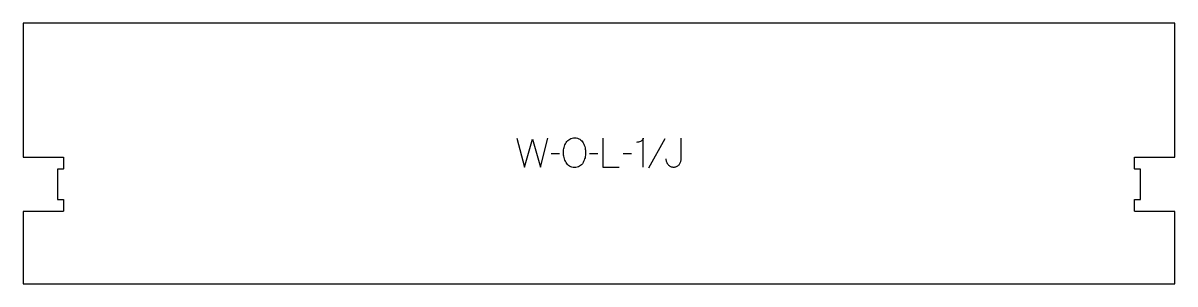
# Model space of a CAD drawing. Extents: x 0 to 1200, y 0 to 271.
import ezdxf

# ---------------------------------------------------------------- set-up
doc = ezdxf.new("R2010")
doc.units = 0
doc.layers.add('1_ANYTOOL_1MMDEEP_LABELS_S', color=2, linetype='CONTINUOUS')
doc.layers.add('4_ANYTOOL_CUTTHROUGH_OUTSI', color=5, linetype='CONTINUOUS')

msp = doc.modelspace()

# ---------------------------------------------------------------- linework, layer by layer
at = {"layer": '1_ANYTOOL_1MMDEEP_LABELS_S'}
for p, q in [((668.407143, 151.163585), (651.221429, 120.392156)), ((558.65, 135.520728), (549.864286, 135.435014)), ((598.678571, 135.520728), (589.892857, 135.435014)), ((633.564286, 135.520728), (624.778571, 135.435014))]:
    msp.add_line(p, q, dxfattribs=at)
for points in [[(514.292857, 151.635014), (522.007143, 121.635014), (530.45, 150.735014), (538.935714, 121.635014), (546.435714, 151.635014)], [(603.821429, 151.635014), (603.821429, 121.635014), (620.921429, 121.635014)]]:
    msp.add_lwpolyline(points, dxfattribs=at)
msp.add_lwpolyline([(574.721429, 151.977871, -0.064784), (577.395384, 151.629949, -0.088904), (579.821429, 150.499299, -0.05419), (581.743993, 148.807169, -0.051179), (583.271429, 146.749299, -0.041653), (584.453628, 144.320527, -0.036749), (585.242857, 141.735014, -0.024892), (585.700636, 139.115751, -0.030823), (585.864286, 136.463585, -0.034269), (585.687766, 133.891088, -0.031918), (585.173214, 131.363585, -0.031725), (584.285027, 128.754188, -0.026303), (583.1, 126.263585, -0.058719), (581.576219, 124.101838, -0.077745), (579.5375, 122.438585, -0.077243), (577.050512, 121.459747, -0.055252), (574.378571, 121.163585, -0.054051), (571.624646, 121.462164, -0.077615), (569.058929, 122.460014, -0.078558), (566.983855, 124.147087, -0.060481), (565.442857, 126.349299, -0.02629), (564.256197, 128.888519, -0.031299), (563.369643, 131.545728, -0.031469), (562.854604, 134.132544, -0.033416), (562.678571, 136.763585, -0.032847), (562.857249, 139.480534, -0.035049), (563.401786, 142.147514, -0.03503), (564.317759, 144.724553, -0.032231), (565.571429, 147.156442, -0.062518), (567.193317, 149.223536, -0.074052), (569.305357, 150.772514, -0.072322), (571.93221, 151.703405, -0.049083)], format="xyb", close=True, dxfattribs=at)
for points in [[(645.692857, 121.635014), (645.692857, 151.677871, -0.057478), (645.428834, 150.584903, -0.075801), (644.889286, 149.604656, -0.075474), (644.073833, 148.820782, -0.055107), (643.078571, 148.270728, -0.039607), (640.936331, 147.571216, -0.05918), (638.707143, 147.306442)], [(669.478571, 130.120728, 0.042103), (669.613577, 128.520296, 0.047252), (670.030357, 126.970728, 0.047186), (670.735585, 125.516304, 0.040905), (671.685714, 124.206442, 0.051999), (672.856809, 123.098755, 0.059275), (674.241071, 122.277871, 0.058727), (675.831092, 121.786832, 0.045585), (677.492857, 121.635014, 0.043776), (679.077989, 121.774061, 0.056372), (680.6, 122.224299, 0.056967), (681.927384, 122.973859, 0.051325), (683.064286, 123.992156, 0.045772), (683.992921, 125.223056, 0.04947), (684.671429, 126.606442, 0.049135), (685.079108, 128.145491, 0.04021), (685.207143, 129.735014), (685.207143, 151.635014)]]:
    msp.add_lwpolyline(points, format="xyb", dxfattribs=at)
at = {"layer": '4_ANYTOOL_CUTTHROUGH_OUTSI'}
msp.add_lwpolyline([(1199.5, 75.5), (1157.75, 75.5, -0.414214), (1157.5, 75.75), (1157.5, 87.75, -0.414214), (1157.75, 88), (1163.5, 88), (1163.5, 119.499667), (1157.75, 119.499667, -0.414214), (1157.5, 119.749667), (1157.5, 131.749667, -0.414214), (1157.75, 131.999667), (1199.499762, 131.999617), (1199.499993, 271.499983), (0.000007, 271.499983), (0.000238, 131.999617), (41.75, 131.999667, -0.414214), (42, 131.749667), (42, 119.749667, -0.414214), (41.75, 119.499667), (36, 119.499667), (36, 88), (41.75, 88, -0.414214), (42, 87.75), (42, 75.75, -0.414214), (41.75, 75.5), (0, 75.5), (0, 0), (1199.5, 0)], format="xyb", close=True, dxfattribs=at)

doc.saveas('drawing.dxf')
